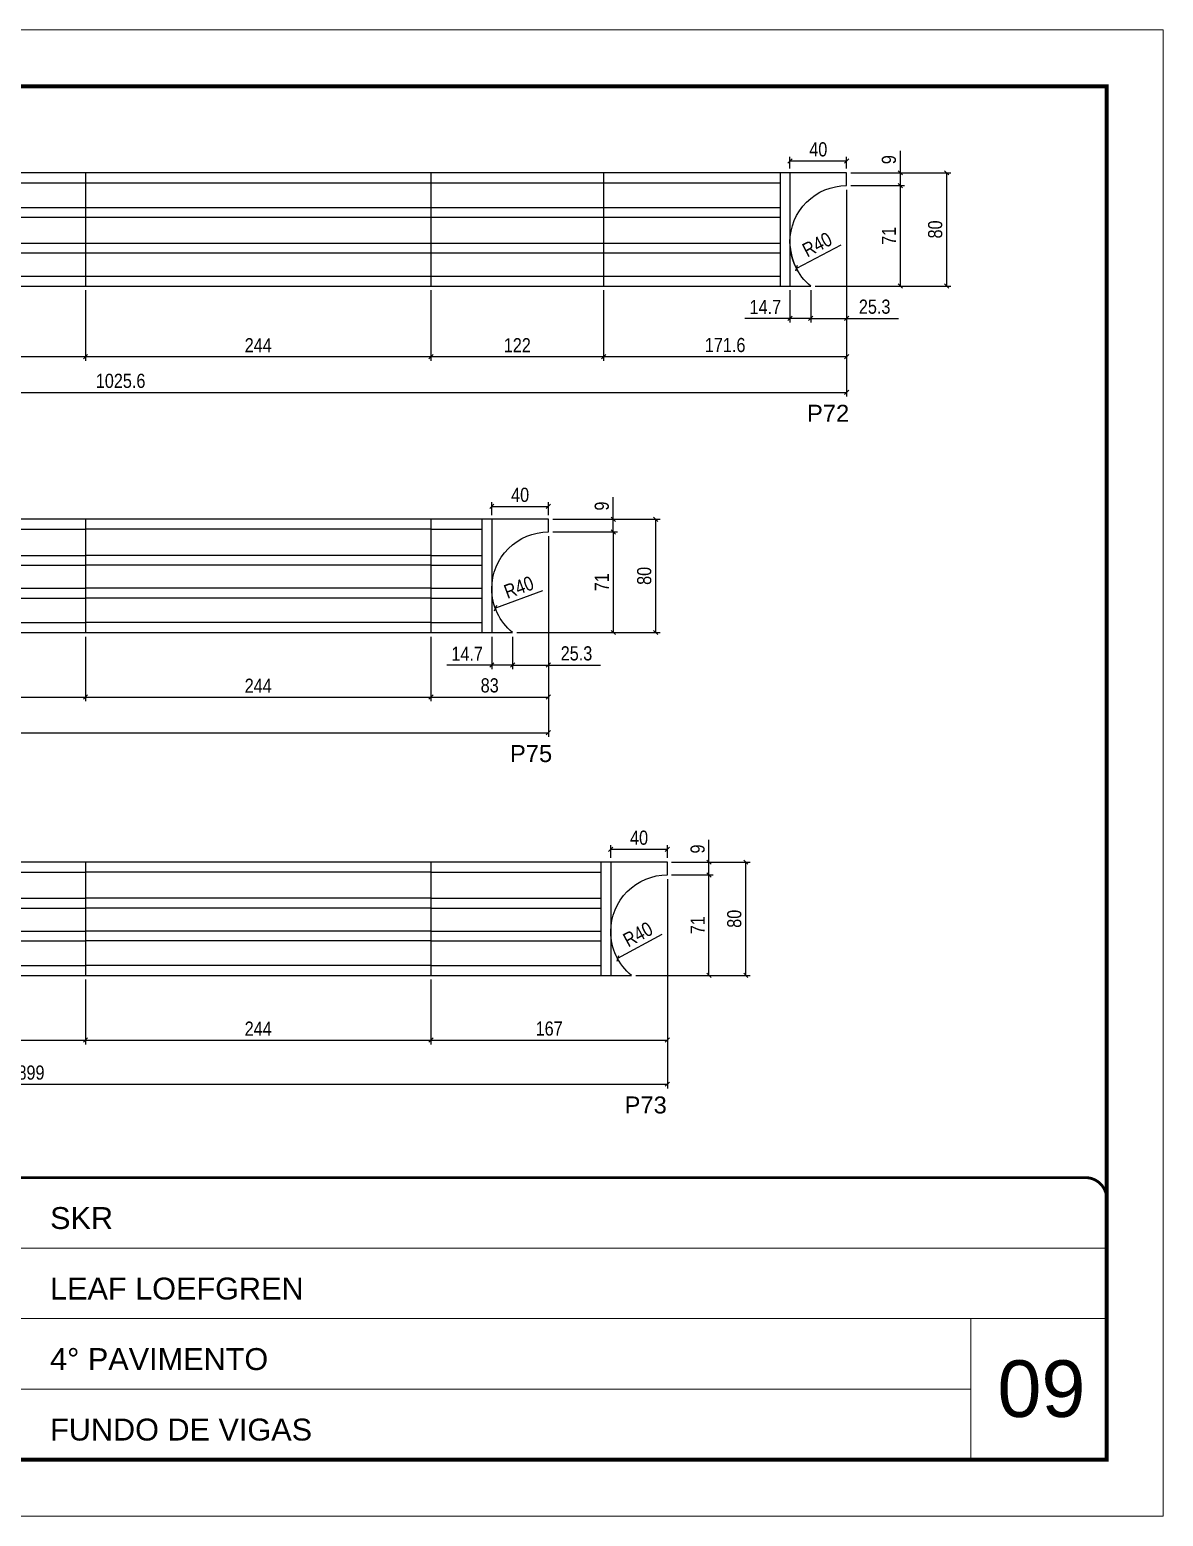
# Model space of a CAD drawing. Extents: x -4041 to 8212, y 239 to 4735.
# Drawn here: x 2643 to 3444, y 1388 to 2438 of the extents above; entities that cross this region are included whole.
import ezdxf

# ---------------------------------------------------------------- set-up
doc = ezdxf.new("R2010")
doc.units = 0
doc.linetypes.add('CONTINUO', pattern=[0])
doc.linetypes.add('DASHED', pattern=[0.75, 0.5, -0.25])
for name, color, linetype in [('5', 5, 'Continuous'), ('COTA', 241, 'Continuous'), ('Painéis', 200, 'Continuous'), ('SARR_2.2x7', 40, 'Continuous')]:
    doc.layers.add(name, color=color, linetype=linetype)
for name, color, linetype, lineweight in [('CARIMBO', 255, 'Continuous', 9), ('Folhas', 255, 'Continuous', 9), ('SARRAFO DE PRESSAO', 251, 'DASHED', 9)]:
    doc.layers.add(name, color=color, linetype=linetype, lineweight=lineweight)
doc.styles.add('ARIAL', font='arial.ttf')
doc.styles.add('COTA TECNICA', font='techl___.ttf', dxfattribs={"height": 10})
doc.styles.get("Standard").update_dxf_attribs({"font": 'arial.ttf'})
doc.dimstyles.new('PAINEL', dxfattribs={"dimtxt": 10, "dimasz": 3, "dimexe": 3, "dimexo": 3, "dimgap": 3, "dimtad": 1, "dimdec": 1, "dimzin": 12, "dimdsep": 46, "dimtxsty": 'COTA TECNICA', "dimblk1": 'OBLIQUE', "dimblk2": 'OBLIQUE', "dimsah": 1, "dimcen": 0.9, "dimclrd": 4, "dimclre": 4, "dimclrt": 240, "dimadec": 1, "dimazin": 3, "dimtfac": 1, "dimtdec": 1, "dimtmove": 0, "dimatfit": 3, "dimfxl": 1, "dimtolj": 1, "dimtzin": 12, "dimarcsym": 0})

# ---------------------------------------------------------------- blocks, each defined once
blk = doc.blocks.new('9999999999')
at = {"color": 30, "linetype": 'CONTINUO'}
for p, q in [((98564.6, 34379.6), (99584, 34379.6)), ((98564.6, 34329.8), (99488, 34329.8)), ((99584, 34329.8), (99488, 34329.8)), ((99488, 34329.8), (99488, 34230.2)), ((98564.6, 34280), (99488, 34280))]:
    blk.add_line(p, q, dxfattribs=at)
at = {"color": 30, "linetype": 'CONTINUO', "const_width": 2}
blk.add_lwpolyline([(99584, 34230.2), (99584, 34414.4, 0.414214), (99569, 34429.4), (98229, 34429.4, 0.414214), (98214, 34414.4), (98214, 34245.2, 0.414214), (98229, 34230.2), (99584, 34230.2)], format="xyb", dxfattribs=at)
at = {"layer": 'Folhas'}
blk.add_lwpolyline([(98139, 34190.2), (99624, 34190.2), (99624, 35240.2), (98139, 35240.2)], close=True, dxfattribs=at)
at = {"layer": 'Folhas', "color": 30, "const_width": 3}
blk.add_lwpolyline([(98214, 34230.2), (99584, 34230.2), (99584, 35200.2), (98214, 35200.2)], close=True, dxfattribs=at)
at = {"color": 7, "linetype": 'Continuous', "ltscale": 5, "style": 'ARIAL'}
for s, height, p in [('SKR', 15.48, (98837.7, 34393.1)), ('LEAF LOEFGREN', 15.483, (98837.7, 34343.3)), ('4° PAVIMENTO', 15.483, (98837.7, 34293.5)), ('FUNDO DE VIGAS', 15.483, (98837.7, 34243.7))]:
    blk.add_text(s, height=height, dxfattribs=at).set_placement(p)
blk = doc.blocks.new('_Oblique')
at = {"color": 0, "linetype": 'ByBlock', "lineweight": -2}
blk.add_line((-0.5, -0.5), (0.5, 0.5), dxfattribs=at)
blk = doc.blocks.new('*D246')
at = {"layer": 'COTA', "color": 4, "lineweight": -2, "transparency": 16777216}
for p, q in [((3220.1, 2325), (3220.1, 2178.9)), ((2194.5, 2316.7), (2194.5, 2178.9)), ((2194.5, 2181.9), (3220.1, 2181.9))]:
    blk.add_line(p, q, dxfattribs=at)
at = {"layer": 'Defpoints', "color": 0, "transparency": 16777216}
for p in [(3220.1, 2328), (2194.5, 2319.7), (3220.1, 2181.9)]:
    blk.add_point(p, dxfattribs=at)
at = {"layer": 'COTA', "color": 4, "lineweight": -2, "transparency": 16777216, "xscale": 3, "yscale": 3, "zscale": 3, "rotation": 180}
blk.add_blockref('_Oblique', (2194.5, 2181.9), dxfattribs=at)
at = {"layer": 'COTA', "color": 4, "lineweight": -2, "transparency": 16777216, "xscale": 3, "yscale": 3, "zscale": 3}
blk.add_blockref('_Oblique', (3220.1, 2181.9), dxfattribs=at)
at = {"layer": 'COTA', "color": 240, "transparency": 16777216, "insert": (2707.3, 2190), "char_height": 10, "attachment_point": 5, "style": 'COTA TECNICA'}
blk.add_mtext('\\A1;1025.6', dxfattribs=at)
blk = doc.blocks.new('*D248')
at = {"layer": 'COTA', "color": 4, "lineweight": -2, "transparency": 16777216}
for p, q in [((2438.5, 2254), (2438.5, 2204.2)), ((2682.5, 2254), (2682.5, 2204.2)), ((2438.5, 2207.2), (2682.5, 2207.2))]:
    blk.add_line(p, q, dxfattribs=at)
at = {"layer": 'Defpoints', "color": 0, "transparency": 16777216}
for p in [(2438.5, 2257), (2682.5, 2257), (2682.5, 2207.2)]:
    blk.add_point(p, dxfattribs=at)
at = {"layer": 'COTA', "color": 4, "lineweight": -2, "transparency": 16777216, "xscale": 3, "yscale": 3, "zscale": 3, "rotation": 180}
blk.add_blockref('_Oblique', (2438.5, 2207.2), dxfattribs=at)
at = {"layer": 'COTA', "color": 4, "lineweight": -2, "transparency": 16777216, "xscale": 3, "yscale": 3, "zscale": 3}
blk.add_blockref('_Oblique', (2682.5, 2207.2), dxfattribs=at)
at = {"layer": 'COTA', "color": 240, "transparency": 16777216, "insert": (2560.5, 2215.2), "char_height": 10, "attachment_point": 5, "style": 'COTA TECNICA'}
blk.add_mtext('\\A1;244', dxfattribs=at)
blk = doc.blocks.new('*D249')
at = {"layer": 'COTA', "color": 4, "lineweight": -2, "transparency": 16777216}
for p, q in [((2682.5, 2254), (2682.5, 2204.2)), ((2926.5, 2254), (2926.5, 2204.2)), ((2682.5, 2207.2), (2926.5, 2207.2))]:
    blk.add_line(p, q, dxfattribs=at)
at = {"layer": 'Defpoints', "color": 0, "transparency": 16777216}
for p in [(2682.5, 2257), (2926.5, 2257), (2926.5, 2207.2)]:
    blk.add_point(p, dxfattribs=at)
at = {"layer": 'COTA', "color": 4, "lineweight": -2, "transparency": 16777216, "xscale": 3, "yscale": 3, "zscale": 3, "rotation": 180}
blk.add_blockref('_Oblique', (2682.5, 2207.2), dxfattribs=at)
at = {"layer": 'COTA', "color": 4, "lineweight": -2, "transparency": 16777216, "xscale": 3, "yscale": 3, "zscale": 3}
blk.add_blockref('_Oblique', (2926.5, 2207.2), dxfattribs=at)
at = {"layer": 'COTA', "color": 240, "transparency": 16777216, "insert": (2804.5, 2215.2), "char_height": 10, "attachment_point": 5, "style": 'COTA TECNICA'}
blk.add_mtext('\\A1;244', dxfattribs=at)
blk = doc.blocks.new('*D250')
at = {"layer": 'COTA', "color": 4, "lineweight": -2, "transparency": 16777216}
for p, q in [((3220.1, 2325), (3220.1, 2204.2)), ((3048.5, 2254), (3048.5, 2204.2)), ((3048.5, 2207.2), (3220.1, 2207.2))]:
    blk.add_line(p, q, dxfattribs=at)
at = {"layer": 'Defpoints', "color": 0, "transparency": 16777216}
for p in [(3220.1, 2328), (3048.5, 2257), (3220.1, 2207.2)]:
    blk.add_point(p, dxfattribs=at)
at = {"layer": 'COTA', "color": 4, "lineweight": -2, "transparency": 16777216, "xscale": 3, "yscale": 3, "zscale": 3, "rotation": 180}
blk.add_blockref('_Oblique', (3048.5, 2207.2), dxfattribs=at)
at = {"layer": 'COTA', "color": 4, "lineweight": -2, "transparency": 16777216, "xscale": 3, "yscale": 3, "zscale": 3}
blk.add_blockref('_Oblique', (3220.1, 2207.2), dxfattribs=at)
at = {"layer": 'COTA', "color": 240, "transparency": 16777216, "insert": (3134.3, 2215.3), "char_height": 10, "attachment_point": 5, "style": 'COTA TECNICA'}
blk.add_mtext('\\A1;171.6', dxfattribs=at)
blk = doc.blocks.new('*D251')
at = {"layer": 'COTA', "color": 4, "lineweight": -2, "transparency": 16777216}
for p, q in [((2926.5, 2254), (2926.5, 2204.2)), ((3048.5, 2254), (3048.5, 2204.2)), ((2926.5, 2207.2), (3048.5, 2207.2))]:
    blk.add_line(p, q, dxfattribs=at)
at = {"layer": 'Defpoints', "color": 0, "transparency": 16777216}
for p in [(2926.5, 2257), (3048.5, 2257), (3048.5, 2207.2)]:
    blk.add_point(p, dxfattribs=at)
at = {"layer": 'COTA', "color": 4, "lineweight": -2, "transparency": 16777216, "xscale": 3, "yscale": 3, "zscale": 3, "rotation": 180}
blk.add_blockref('_Oblique', (2926.5, 2207.2), dxfattribs=at)
at = {"layer": 'COTA', "color": 4, "lineweight": -2, "transparency": 16777216, "xscale": 3, "yscale": 3, "zscale": 3}
blk.add_blockref('_Oblique', (3048.5, 2207.2), dxfattribs=at)
at = {"layer": 'COTA', "color": 240, "transparency": 16777216, "insert": (2987.5, 2215.2), "char_height": 10, "attachment_point": 5, "style": 'COTA TECNICA'}
blk.add_mtext('\\A1;122', dxfattribs=at)
blk = doc.blocks.new('*D260')
at = {"layer": 'COTA', "color": 4, "lineweight": -2, "transparency": 16777216}
for p, q in [((3180.1, 2340), (3180.1, 2348.4)), ((3180.1, 2345.4), (3220.1, 2345.4)), ((3220.1, 2340), (3220.1, 2348.4))]:
    blk.add_line(p, q, dxfattribs=at)
at = {"layer": 'Defpoints', "color": 0, "transparency": 16777216}
for p in [(3220.1, 2345.4), (3180.1, 2337), (3220.1, 2337)]:
    blk.add_point(p, dxfattribs=at)
at = {"layer": 'COTA', "color": 4, "lineweight": -2, "transparency": 16777216, "xscale": 3, "yscale": 3, "zscale": 3, "rotation": 180}
blk.add_blockref('_Oblique', (3180.1, 2345.4), dxfattribs=at)
at = {"layer": 'COTA', "color": 4, "lineweight": -2, "transparency": 16777216, "xscale": 3, "yscale": 3, "zscale": 3}
blk.add_blockref('_Oblique', (3220.1, 2345.4), dxfattribs=at)
at = {"layer": 'COTA', "color": 240, "transparency": 16777216, "insert": (3200.1, 2353.5), "char_height": 10, "attachment_point": 5, "style": 'COTA TECNICA'}
blk.add_mtext('\\A1;40', dxfattribs=at)
blk = doc.blocks.new('*D261')
at = {"layer": 'COTA', "color": 4, "lineweight": -2, "transparency": 16777216}
for p, q in [((3258.1, 2337), (3258.1, 2352.6)), ((3223.1, 2337), (3261.1, 2337)), ((3258.1, 2328), (3258.1, 2337)), ((3223.1, 2328), (3261.1, 2328))]:
    blk.add_line(p, q, dxfattribs=at)
at = {"layer": 'Defpoints', "color": 0, "transparency": 16777216}
for p in [(3220.1, 2337), (3258.1, 2337), (3220.1, 2328)]:
    blk.add_point(p, dxfattribs=at)
at = {"layer": 'COTA', "color": 4, "lineweight": -2, "transparency": 16777216, "xscale": 3, "yscale": 3, "zscale": 3}
for p, rotation in [((3258.1, 2337), 90), ((3258.1, 2328), 270)]:
    blk.add_blockref('_Oblique', p, dxfattribs=dict(at, rotation=rotation))
at = {"layer": 'COTA', "color": 240, "transparency": 16777216, "insert": (3250, 2346.3), "char_height": 10, "attachment_point": 5, "rotation": 90, "style": 'COTA TECNICA'}
blk.add_mtext('\\A1;9', dxfattribs=at)
blk = doc.blocks.new('*D262')
at = {"layer": 'COTA', "color": 4, "lineweight": -2, "transparency": 16777216}
for p, q in [((3223.1, 2328), (3261.1, 2328)), ((3258.1, 2257), (3258.1, 2328)), ((3197.8, 2257), (3261.1, 2257))]:
    blk.add_line(p, q, dxfattribs=at)
at = {"layer": 'Defpoints', "color": 0, "transparency": 16777216}
for p in [(3220.1, 2328), (3258.1, 2328), (3194.8, 2257)]:
    blk.add_point(p, dxfattribs=at)
at = {"layer": 'COTA', "color": 4, "lineweight": -2, "transparency": 16777216, "xscale": 3, "yscale": 3, "zscale": 3}
for p, rotation in [((3258.1, 2328), 90), ((3258.1, 2257), 270)]:
    blk.add_blockref('_Oblique', p, dxfattribs=dict(at, rotation=rotation))
at = {"layer": 'COTA', "color": 240, "transparency": 16777216, "insert": (3250, 2292.5), "char_height": 10, "attachment_point": 5, "rotation": 90, "style": 'COTA TECNICA'}
blk.add_mtext('\\A1;71', dxfattribs=at)
blk = doc.blocks.new('*D264')
at = {"layer": 'COTA', "color": 4, "lineweight": -2, "transparency": 16777216}
for p, q in [((3220.1, 2325), (3220.1, 2231.2)), ((3194.8, 2254), (3194.8, 2231.2)), ((3194.8, 2234.2), (3220.1, 2234.2)), ((3220.1, 2234.2), (3256.8, 2234.2))]:
    blk.add_line(p, q, dxfattribs=at)
at = {"layer": 'Defpoints', "color": 0, "transparency": 16777216}
for p in [(3220.1, 2328), (3194.8, 2257), (3220.1, 2234.2)]:
    blk.add_point(p, dxfattribs=at)
at = {"layer": 'COTA', "color": 4, "lineweight": -2, "transparency": 16777216, "xscale": 3, "yscale": 3, "zscale": 3, "rotation": 180}
blk.add_blockref('_Oblique', (3194.8, 2234.2), dxfattribs=at)
at = {"layer": 'COTA', "color": 4, "lineweight": -2, "transparency": 16777216, "xscale": 3, "yscale": 3, "zscale": 3}
blk.add_blockref('_Oblique', (3220.1, 2234.2), dxfattribs=at)
at = {"layer": 'COTA', "color": 240, "transparency": 16777216, "insert": (3239.9, 2242.4), "char_height": 10, "attachment_point": 5, "style": 'COTA TECNICA'}
blk.add_mtext('\\A1;25.3', dxfattribs=at)
blk = doc.blocks.new('*D265')
at = {"layer": 'COTA', "color": 4, "lineweight": -2, "transparency": 16777216}
for p, q in [((3180.1, 2254), (3180.1, 2231.2)), ((3194.8, 2254), (3194.8, 2231.2)), ((3180.1, 2234.2), (3148.3, 2234.2)), ((3194.8, 2234.2), (3180.1, 2234.2))]:
    blk.add_line(p, q, dxfattribs=at)
at = {"layer": 'Defpoints', "color": 0, "transparency": 16777216}
for p in [(3180.1, 2257), (3194.8, 2257), (3180.1, 2234.2)]:
    blk.add_point(p, dxfattribs=at)
at = {"layer": 'COTA', "color": 4, "lineweight": -2, "transparency": 16777216, "xscale": 3, "yscale": 3, "zscale": 3, "rotation": 180}
blk.add_blockref('_Oblique', (3180.1, 2234.2), dxfattribs=at)
at = {"layer": 'COTA', "color": 4, "lineweight": -2, "transparency": 16777216, "xscale": 3, "yscale": 3, "zscale": 3}
blk.add_blockref('_Oblique', (3194.8, 2234.2), dxfattribs=at)
at = {"layer": 'COTA', "color": 240, "transparency": 16777216, "insert": (3162.7, 2242.2), "char_height": 10, "attachment_point": 5, "style": 'COTA TECNICA'}
blk.add_mtext('\\A1;14.7', dxfattribs=at)
blk = doc.blocks.new('*D266')
at = {"layer": 'COTA', "color": 4, "lineweight": -2, "transparency": 16777216}
blk.add_line((3216.1, 2285.9), (3184.6, 2269.5), dxfattribs=at)
blk.add_arc((3220.1, 2288), 40, 184.2972, 211.857, dxfattribs=at)
at = {"layer": 'Defpoints', "color": 0, "transparency": 16777216}
for p in [(3220.1, 2288), (3184.6, 2269.5)]:
    blk.add_point(p, dxfattribs=at)
at = {"layer": 'COTA', "color": 4, "lineweight": -2, "transparency": 16777216, "xscale": 3, "yscale": 3, "zscale": 3, "rotation": 207.559863717208}
blk.add_blockref('_Oblique', (3184.6, 2269.5), dxfattribs=at)
at = {"layer": 'COTA', "color": 240, "transparency": 16777216, "insert": (3199.3, 2286.3), "char_height": 10, "attachment_point": 5, "rotation": 27.5599, "style": 'COTA TECNICA'}
blk.add_mtext('\\A1;R40', dxfattribs=at)
blk = doc.blocks.new('*D267')
at = {"layer": 'COTA', "color": 4, "lineweight": -2, "transparency": 16777216}
for p, q in [((2194.5, 2080.3), (2194.5, 1938.5)), ((3009.5, 2080.3), (3009.5, 1938.5)), ((2194.5, 1941.5), (3009.5, 1941.5))]:
    blk.add_line(p, q, dxfattribs=at)
at = {"layer": 'Defpoints', "color": 0, "transparency": 16777216}
for p in [(2194.5, 2083.3), (3009.5, 2083.3), (3009.5, 1941.5)]:
    blk.add_point(p, dxfattribs=at)
at = {"layer": 'COTA', "color": 4, "lineweight": -2, "transparency": 16777216, "xscale": 3, "yscale": 3, "zscale": 3, "rotation": 180}
blk.add_blockref('_Oblique', (2194.5, 1941.5), dxfattribs=at)
at = {"layer": 'COTA', "color": 4, "lineweight": -2, "transparency": 16777216, "xscale": 3, "yscale": 3, "zscale": 3}
blk.add_blockref('_Oblique', (3009.5, 1941.5), dxfattribs=at)
at = {"layer": 'COTA', "color": 240, "transparency": 16777216, "insert": (2602, 1949.7), "char_height": 10, "attachment_point": 5, "style": 'COTA TECNICA'}
blk.add_mtext('\\A1;815', dxfattribs=at)
blk = doc.blocks.new('*D275')
at = {"layer": 'COTA', "color": 4, "lineweight": -2, "transparency": 16777216}
for p, q in [((2438.5, 2009.3), (2438.5, 1963.7)), ((2682.5, 2009.3), (2682.5, 1963.7)), ((2438.5, 1966.7), (2682.5, 1966.7))]:
    blk.add_line(p, q, dxfattribs=at)
at = {"layer": 'Defpoints', "color": 0, "transparency": 16777216}
for p in [(2438.5, 2012.3), (2682.5, 2012.3), (2682.5, 1966.7)]:
    blk.add_point(p, dxfattribs=at)
at = {"layer": 'COTA', "color": 4, "lineweight": -2, "transparency": 16777216, "xscale": 3, "yscale": 3, "zscale": 3, "rotation": 180}
blk.add_blockref('_Oblique', (2438.5, 1966.7), dxfattribs=at)
at = {"layer": 'COTA', "color": 4, "lineweight": -2, "transparency": 16777216, "xscale": 3, "yscale": 3, "zscale": 3}
blk.add_blockref('_Oblique', (2682.5, 1966.7), dxfattribs=at)
at = {"layer": 'COTA', "color": 240, "transparency": 16777216, "insert": (2560.5, 1974.7), "char_height": 10, "attachment_point": 5, "style": 'COTA TECNICA'}
blk.add_mtext('\\A1;244', dxfattribs=at)
blk = doc.blocks.new('*D276')
at = {"layer": 'COTA', "color": 4, "lineweight": -2, "transparency": 16777216}
for p, q in [((2682.5, 2009.3), (2682.5, 1963.7)), ((2926.5, 2009.3), (2926.5, 1963.7)), ((2682.5, 1966.7), (2926.5, 1966.7))]:
    blk.add_line(p, q, dxfattribs=at)
at = {"layer": 'Defpoints', "color": 0, "transparency": 16777216}
for p in [(2682.5, 2012.3), (2926.5, 2012.3), (2926.5, 1966.7)]:
    blk.add_point(p, dxfattribs=at)
at = {"layer": 'COTA', "color": 4, "lineweight": -2, "transparency": 16777216, "xscale": 3, "yscale": 3, "zscale": 3, "rotation": 180}
blk.add_blockref('_Oblique', (2682.5, 1966.7), dxfattribs=at)
at = {"layer": 'COTA', "color": 4, "lineweight": -2, "transparency": 16777216, "xscale": 3, "yscale": 3, "zscale": 3}
blk.add_blockref('_Oblique', (2926.5, 1966.7), dxfattribs=at)
at = {"layer": 'COTA', "color": 240, "transparency": 16777216, "insert": (2804.5, 1974.7), "char_height": 10, "attachment_point": 5, "style": 'COTA TECNICA'}
blk.add_mtext('\\A1;244', dxfattribs=at)
blk = doc.blocks.new('*D277')
at = {"layer": 'COTA', "color": 4, "lineweight": -2, "transparency": 16777216}
for p, q in [((3009.5, 2080.3), (3009.5, 1963.7)), ((2926.5, 2009.3), (2926.5, 1963.7)), ((2926.5, 1966.7), (3009.5, 1966.7))]:
    blk.add_line(p, q, dxfattribs=at)
at = {"layer": 'Defpoints', "color": 0, "transparency": 16777216}
for p in [(3009.5, 2083.3), (2926.5, 2012.3), (3009.5, 1966.7)]:
    blk.add_point(p, dxfattribs=at)
at = {"layer": 'COTA', "color": 4, "lineweight": -2, "transparency": 16777216, "xscale": 3, "yscale": 3, "zscale": 3, "rotation": 180}
blk.add_blockref('_Oblique', (2926.5, 1966.7), dxfattribs=at)
at = {"layer": 'COTA', "color": 4, "lineweight": -2, "transparency": 16777216, "xscale": 3, "yscale": 3, "zscale": 3}
blk.add_blockref('_Oblique', (3009.5, 1966.7), dxfattribs=at)
at = {"layer": 'COTA', "color": 240, "transparency": 16777216, "insert": (2968, 1974.9), "char_height": 10, "attachment_point": 5, "style": 'COTA TECNICA'}
blk.add_mtext('\\A1;83', dxfattribs=at)
blk = doc.blocks.new('*D278')
at = {"layer": 'COTA', "color": 4, "lineweight": -2, "transparency": 16777216}
for p, q in [((3055.3, 2092.3), (3055.3, 2108)), ((3012.5, 2092.3), (3058.3, 2092.3)), ((3055.3, 2083.3), (3055.3, 2092.3)), ((3012.5, 2083.3), (3058.3, 2083.3))]:
    blk.add_line(p, q, dxfattribs=at)
at = {"layer": 'Defpoints', "color": 0, "transparency": 16777216}
for p in [(3009.5, 2092.3), (3055.3, 2092.3), (3009.5, 2083.3)]:
    blk.add_point(p, dxfattribs=at)
at = {"layer": 'COTA', "color": 4, "lineweight": -2, "transparency": 16777216, "xscale": 3, "yscale": 3, "zscale": 3}
for p, rotation in [((3055.3, 2092.3), 90), ((3055.3, 2083.3), 270)]:
    blk.add_blockref('_Oblique', p, dxfattribs=dict(at, rotation=rotation))
at = {"layer": 'COTA', "color": 240, "transparency": 16777216, "insert": (3047.2, 2101.6), "char_height": 10, "attachment_point": 5, "rotation": 90, "style": 'COTA TECNICA'}
blk.add_mtext('\\A1;9', dxfattribs=at)
blk = doc.blocks.new('*D279')
at = {"layer": 'COTA', "color": 4, "lineweight": -2, "transparency": 16777216}
for p, q in [((3012.5, 2083.3), (3058.3, 2083.3)), ((3055.3, 2083.3), (3055.3, 2012.3)), ((2987.2, 2012.3), (3058.3, 2012.3))]:
    blk.add_line(p, q, dxfattribs=at)
at = {"layer": 'Defpoints', "color": 0, "transparency": 16777216}
for p in [(3009.5, 2083.3), (2984.2, 2012.3), (3055.3, 2012.3)]:
    blk.add_point(p, dxfattribs=at)
at = {"layer": 'COTA', "color": 4, "lineweight": -2, "transparency": 16777216, "xscale": 3, "yscale": 3, "zscale": 3}
for p, rotation in [((3055.3, 2083.3), 90), ((3055.3, 2012.3), 270)]:
    blk.add_blockref('_Oblique', p, dxfattribs=dict(at, rotation=rotation))
at = {"layer": 'COTA', "color": 240, "transparency": 16777216, "insert": (3047.2, 2047.8), "char_height": 10, "attachment_point": 5, "rotation": 90, "style": 'COTA TECNICA'}
blk.add_mtext('\\A1;71', dxfattribs=at)
blk = doc.blocks.new('*D280')
at = {"layer": 'COTA', "color": 4, "lineweight": -2, "transparency": 16777216}
for p, q in [((2969.5, 2095.3), (2969.5, 2104.4)), ((2969.5, 2101.4), (3009.5, 2101.4)), ((3009.5, 2095.3), (3009.5, 2104.4))]:
    blk.add_line(p, q, dxfattribs=at)
at = {"layer": 'Defpoints', "color": 0, "transparency": 16777216}
for p in [(3009.5, 2101.4), (2969.5, 2092.3), (3009.5, 2092.3)]:
    blk.add_point(p, dxfattribs=at)
at = {"layer": 'COTA', "color": 4, "lineweight": -2, "transparency": 16777216, "xscale": 3, "yscale": 3, "zscale": 3, "rotation": 180}
blk.add_blockref('_Oblique', (2969.5, 2101.4), dxfattribs=at)
at = {"layer": 'COTA', "color": 4, "lineweight": -2, "transparency": 16777216, "xscale": 3, "yscale": 3, "zscale": 3}
blk.add_blockref('_Oblique', (3009.5, 2101.4), dxfattribs=at)
at = {"layer": 'COTA', "color": 240, "transparency": 16777216, "insert": (2989.5, 2109.5), "char_height": 10, "attachment_point": 5, "style": 'COTA TECNICA'}
blk.add_mtext('\\A1;40', dxfattribs=at)
blk = doc.blocks.new('*D281')
at = {"layer": 'COTA', "color": 4, "lineweight": -2, "transparency": 16777216}
for p, q in [((2969.5, 2009.3), (2969.5, 1986.3)), ((2984.2, 2009.3), (2984.2, 1986.3)), ((2969.5, 1989.3), (2937.7, 1989.3)), ((2984.2, 1989.3), (2969.5, 1989.3))]:
    blk.add_line(p, q, dxfattribs=at)
at = {"layer": 'Defpoints', "color": 0, "transparency": 16777216}
for p in [(2969.5, 2012.3), (2984.2, 2012.3), (2969.5, 1989.3)]:
    blk.add_point(p, dxfattribs=at)
at = {"layer": 'COTA', "color": 4, "lineweight": -2, "transparency": 16777216, "xscale": 3, "yscale": 3, "zscale": 3, "rotation": 180}
blk.add_blockref('_Oblique', (2969.5, 1989.3), dxfattribs=at)
at = {"layer": 'COTA', "color": 4, "lineweight": -2, "transparency": 16777216, "xscale": 3, "yscale": 3, "zscale": 3}
blk.add_blockref('_Oblique', (2984.2, 1989.3), dxfattribs=at)
at = {"layer": 'COTA', "color": 240, "transparency": 16777216, "insert": (2952.1, 1997.3), "char_height": 10, "attachment_point": 5, "style": 'COTA TECNICA'}
blk.add_mtext('\\A1;14.7', dxfattribs=at)
blk = doc.blocks.new('*D282')
at = {"layer": 'COTA', "color": 4, "lineweight": -2, "transparency": 16777216}
for p, q in [((3009.5, 2080.3), (3009.5, 1986.3)), ((2984.2, 2009.3), (2984.2, 1986.3)), ((2984.2, 1989.3), (3009.5, 1989.3)), ((3009.5, 1989.3), (3046.2, 1989.3))]:
    blk.add_line(p, q, dxfattribs=at)
at = {"layer": 'Defpoints', "color": 0, "transparency": 16777216}
for p in [(3009.5, 2083.3), (2984.2, 2012.3), (3009.5, 1989.3)]:
    blk.add_point(p, dxfattribs=at)
at = {"layer": 'COTA', "color": 4, "lineweight": -2, "transparency": 16777216, "xscale": 3, "yscale": 3, "zscale": 3, "rotation": 180}
blk.add_blockref('_Oblique', (2984.2, 1989.3), dxfattribs=at)
at = {"layer": 'COTA', "color": 4, "lineweight": -2, "transparency": 16777216, "xscale": 3, "yscale": 3, "zscale": 3}
blk.add_blockref('_Oblique', (3009.5, 1989.3), dxfattribs=at)
at = {"layer": 'COTA', "color": 240, "transparency": 16777216, "insert": (3029.3, 1997.5), "char_height": 10, "attachment_point": 5, "style": 'COTA TECNICA'}
blk.add_mtext('\\A1;25.3', dxfattribs=at)
blk = doc.blocks.new('*D285')
at = {"layer": 'COTA', "color": 4, "lineweight": -2, "transparency": 16777216}
for p, q in [((2438.5, 1767.1), (2438.5, 1721.4)), ((2682.5, 1767.1), (2682.5, 1721.4)), ((2438.5, 1724.4), (2682.5, 1724.4))]:
    blk.add_line(p, q, dxfattribs=at)
at = {"layer": 'Defpoints', "color": 0, "transparency": 16777216}
for p in [(2438.5, 1770.1), (2682.5, 1770.1), (2682.5, 1724.4)]:
    blk.add_point(p, dxfattribs=at)
at = {"layer": 'COTA', "color": 4, "lineweight": -2, "transparency": 16777216, "xscale": 3, "yscale": 3, "zscale": 3, "rotation": 180}
blk.add_blockref('_Oblique', (2438.5, 1724.4), dxfattribs=at)
at = {"layer": 'COTA', "color": 4, "lineweight": -2, "transparency": 16777216, "xscale": 3, "yscale": 3, "zscale": 3}
blk.add_blockref('_Oblique', (2682.5, 1724.4), dxfattribs=at)
at = {"layer": 'COTA', "color": 240, "transparency": 16777216, "insert": (2560.5, 1732.5), "char_height": 10, "attachment_point": 5, "style": 'COTA TECNICA'}
blk.add_mtext('\\A1;244', dxfattribs=at)
blk = doc.blocks.new('*D287')
at = {"layer": 'COTA', "color": 4, "lineweight": -2, "transparency": 16777216}
for p, q in [((2682.5, 1767.1), (2682.5, 1721.4)), ((2926.5, 1767.1), (2926.5, 1721.4)), ((2682.5, 1724.4), (2926.5, 1724.4))]:
    blk.add_line(p, q, dxfattribs=at)
at = {"layer": 'Defpoints', "color": 0, "transparency": 16777216}
for p in [(2682.5, 1770.1), (2926.5, 1770.1), (2926.5, 1724.4)]:
    blk.add_point(p, dxfattribs=at)
at = {"layer": 'COTA', "color": 4, "lineweight": -2, "transparency": 16777216, "xscale": 3, "yscale": 3, "zscale": 3, "rotation": 180}
blk.add_blockref('_Oblique', (2682.5, 1724.4), dxfattribs=at)
at = {"layer": 'COTA', "color": 4, "lineweight": -2, "transparency": 16777216, "xscale": 3, "yscale": 3, "zscale": 3}
blk.add_blockref('_Oblique', (2926.5, 1724.4), dxfattribs=at)
at = {"layer": 'COTA', "color": 240, "transparency": 16777216, "insert": (2804.5, 1732.5), "char_height": 10, "attachment_point": 5, "style": 'COTA TECNICA'}
blk.add_mtext('\\A1;244', dxfattribs=at)
blk = doc.blocks.new('*D288')
at = {"layer": 'COTA', "color": 4, "lineweight": -2, "transparency": 16777216}
for p, q in [((2194.5, 1838.1), (2194.5, 1690.3)), ((3093.5, 1838.1), (3093.5, 1690.3)), ((2194.5, 1693.3), (3093.5, 1693.3))]:
    blk.add_line(p, q, dxfattribs=at)
at = {"layer": 'Defpoints', "color": 0, "transparency": 16777216}
for p in [(2194.5, 1841.1), (3093.5, 1841.1), (3093.5, 1693.3)]:
    blk.add_point(p, dxfattribs=at)
at = {"layer": 'COTA', "color": 4, "lineweight": -2, "transparency": 16777216, "xscale": 3, "yscale": 3, "zscale": 3, "rotation": 180}
blk.add_blockref('_Oblique', (2194.5, 1693.3), dxfattribs=at)
at = {"layer": 'COTA', "color": 4, "lineweight": -2, "transparency": 16777216, "xscale": 3, "yscale": 3, "zscale": 3}
blk.add_blockref('_Oblique', (3093.5, 1693.3), dxfattribs=at)
at = {"layer": 'COTA', "color": 240, "transparency": 16777216, "insert": (2644, 1701.4), "char_height": 10, "attachment_point": 5, "style": 'COTA TECNICA'}
blk.add_mtext('\\A1;899', dxfattribs=at)
blk = doc.blocks.new('*D289')
at = {"layer": 'COTA', "color": 4, "lineweight": -2, "transparency": 16777216}
for p, q in [((3053.5, 1853.1), (3053.5, 1862.2)), ((3053.5, 1859.2), (3093.5, 1859.2)), ((3093.5, 1853.1), (3093.5, 1862.2))]:
    blk.add_line(p, q, dxfattribs=at)
at = {"layer": 'Defpoints', "color": 0, "transparency": 16777216}
for p in [(3093.5, 1859.2), (3053.5, 1850.1), (3093.5, 1850.1)]:
    blk.add_point(p, dxfattribs=at)
at = {"layer": 'COTA', "color": 4, "lineweight": -2, "transparency": 16777216, "xscale": 3, "yscale": 3, "zscale": 3, "rotation": 180}
blk.add_blockref('_Oblique', (3053.5, 1859.2), dxfattribs=at)
at = {"layer": 'COTA', "color": 4, "lineweight": -2, "transparency": 16777216, "xscale": 3, "yscale": 3, "zscale": 3}
blk.add_blockref('_Oblique', (3093.5, 1859.2), dxfattribs=at)
at = {"layer": 'COTA', "color": 240, "transparency": 16777216, "insert": (3073.5, 1867.3), "char_height": 10, "attachment_point": 5, "style": 'COTA TECNICA'}
blk.add_mtext('\\A1;40', dxfattribs=at)
blk = doc.blocks.new('*D290')
at = {"layer": 'COTA', "color": 4, "lineweight": -2, "transparency": 16777216}
for p, q in [((3093.5, 1838.1), (3093.5, 1721.4)), ((2926.5, 1767.1), (2926.5, 1721.4)), ((2926.5, 1724.4), (3093.5, 1724.4))]:
    blk.add_line(p, q, dxfattribs=at)
at = {"layer": 'Defpoints', "color": 0, "transparency": 16777216}
for p in [(3093.5, 1841.1), (2926.5, 1770.1), (3093.5, 1724.4)]:
    blk.add_point(p, dxfattribs=at)
at = {"layer": 'COTA', "color": 4, "lineweight": -2, "transparency": 16777216, "xscale": 3, "yscale": 3, "zscale": 3, "rotation": 180}
blk.add_blockref('_Oblique', (2926.5, 1724.4), dxfattribs=at)
at = {"layer": 'COTA', "color": 4, "lineweight": -2, "transparency": 16777216, "xscale": 3, "yscale": 3, "zscale": 3}
blk.add_blockref('_Oblique', (3093.5, 1724.4), dxfattribs=at)
at = {"layer": 'COTA', "color": 240, "transparency": 16777216, "insert": (3010, 1732.5), "char_height": 10, "attachment_point": 5, "style": 'COTA TECNICA'}
blk.add_mtext('\\A1;167', dxfattribs=at)
blk = doc.blocks.new('*D297')
at = {"layer": 'COTA', "color": 4, "lineweight": -2, "transparency": 16777216}
for p, q in [((3096.5, 1841.1), (3125.9, 1841.1)), ((3122.9, 1770.1), (3122.9, 1841.1)), ((3071.2, 1770.1), (3125.9, 1770.1))]:
    blk.add_line(p, q, dxfattribs=at)
at = {"layer": 'Defpoints', "color": 0, "transparency": 16777216}
for p in [(3093.5, 1841.1), (3122.9, 1841.1), (3068.2, 1770.1)]:
    blk.add_point(p, dxfattribs=at)
at = {"layer": 'COTA', "color": 4, "lineweight": -2, "transparency": 16777216, "xscale": 3, "yscale": 3, "zscale": 3}
for p, rotation in [((3122.9, 1841.1), 90), ((3122.9, 1770.1), 270)]:
    blk.add_blockref('_Oblique', p, dxfattribs=dict(at, rotation=rotation))
at = {"layer": 'COTA', "color": 240, "transparency": 16777216, "insert": (3114.9, 1805.6), "char_height": 10, "attachment_point": 5, "rotation": 90, "style": 'COTA TECNICA'}
blk.add_mtext('\\A1;71', dxfattribs=at)
blk = doc.blocks.new('*D298')
at = {"layer": 'COTA', "color": 4, "lineweight": -2, "transparency": 16777216}
for p, q in [((3122.9, 1850.1), (3122.9, 1865.8)), ((3096.5, 1850.1), (3125.9, 1850.1)), ((3122.9, 1841.1), (3122.9, 1850.1)), ((3096.5, 1841.1), (3125.9, 1841.1))]:
    blk.add_line(p, q, dxfattribs=at)
at = {"layer": 'Defpoints', "color": 0, "transparency": 16777216}
for p in [(3093.5, 1850.1), (3122.9, 1850.1), (3093.5, 1841.1)]:
    blk.add_point(p, dxfattribs=at)
at = {"layer": 'COTA', "color": 4, "lineweight": -2, "transparency": 16777216, "xscale": 3, "yscale": 3, "zscale": 3}
for p, rotation in [((3122.9, 1850.1), 90), ((3122.9, 1841.1), 270)]:
    blk.add_blockref('_Oblique', p, dxfattribs=dict(at, rotation=rotation))
at = {"layer": 'COTA', "color": 240, "transparency": 16777216, "insert": (3114.9, 1859.4), "char_height": 10, "attachment_point": 5, "rotation": 90, "style": 'COTA TECNICA'}
blk.add_mtext('\\A1;9', dxfattribs=at)
blk = doc.blocks.new('*D299')
at = {"layer": 'COTA', "color": 4, "lineweight": -2, "transparency": 16777216}
for p, q in [((3096.5, 1850.1), (3151.9, 1850.1)), ((3148.9, 1770.1), (3148.9, 1850.1)), ((3071.2, 1770.1), (3151.9, 1770.1))]:
    blk.add_line(p, q, dxfattribs=at)
at = {"layer": 'Defpoints', "color": 0, "transparency": 16777216}
for p in [(3093.5, 1850.1), (3148.9, 1850.1), (3068.2, 1770.1)]:
    blk.add_point(p, dxfattribs=at)
at = {"layer": 'COTA', "color": 4, "lineweight": -2, "transparency": 16777216, "xscale": 3, "yscale": 3, "zscale": 3}
for p, rotation in [((3148.9, 1850.1), 90), ((3148.9, 1770.1), 270)]:
    blk.add_blockref('_Oblique', p, dxfattribs=dict(at, rotation=rotation))
at = {"layer": 'COTA', "color": 240, "transparency": 16777216, "insert": (3140.8, 1810.1), "char_height": 10, "attachment_point": 5, "rotation": 90, "style": 'COTA TECNICA'}
blk.add_mtext('\\A1;80', dxfattribs=at)
blk = doc.blocks.new('*D300')
at = {"layer": 'COTA', "color": 4, "lineweight": -2, "transparency": 16777216}
for p, q in [((3096.5, 1850.1), (3151.9, 1850.1)), ((3148.9, 1770.1), (3148.9, 1850.1)), ((3071.2, 1770.1), (3151.9, 1770.1))]:
    blk.add_line(p, q, dxfattribs=at)
at = {"layer": 'Defpoints', "color": 0, "transparency": 16777216}
for p in [(3093.5, 1850.1), (3148.9, 1850.1), (3068.2, 1770.1)]:
    blk.add_point(p, dxfattribs=at)
at = {"layer": 'COTA', "color": 4, "lineweight": -2, "transparency": 16777216, "xscale": 3, "yscale": 3, "zscale": 3}
for p, rotation in [((3148.9, 1850.1), 90), ((3148.9, 1770.1), 270)]:
    blk.add_blockref('_Oblique', p, dxfattribs=dict(at, rotation=rotation))
at = {"layer": 'COTA', "color": 240, "transparency": 16777216, "insert": (3140.8, 1810.1), "char_height": 10, "attachment_point": 5, "rotation": 90, "style": 'COTA TECNICA'}
blk.add_mtext('\\A1;80', dxfattribs=at)
blk = doc.blocks.new('*D301')
at = {"layer": 'COTA', "color": 4, "lineweight": -2, "transparency": 16777216}
for p, q in [((3223.1, 2337), (3293.8, 2337)), ((3290.8, 2257), (3290.8, 2337)), ((3197.8, 2257), (3293.8, 2257))]:
    blk.add_line(p, q, dxfattribs=at)
at = {"layer": 'Defpoints', "color": 0, "transparency": 16777216}
for p in [(3220.1, 2337), (3290.8, 2337), (3194.8, 2257)]:
    blk.add_point(p, dxfattribs=at)
at = {"layer": 'COTA', "color": 4, "lineweight": -2, "transparency": 16777216, "xscale": 3, "yscale": 3, "zscale": 3}
for p, rotation in [((3290.8, 2337), 90), ((3290.8, 2257), 270)]:
    blk.add_blockref('_Oblique', p, dxfattribs=dict(at, rotation=rotation))
at = {"layer": 'COTA', "color": 240, "transparency": 16777216, "insert": (3282.7, 2297), "char_height": 10, "attachment_point": 5, "rotation": 90, "style": 'COTA TECNICA'}
blk.add_mtext('\\A1;80', dxfattribs=at)
blk = doc.blocks.new('*D302')
at = {"layer": 'COTA', "color": 4, "lineweight": -2, "transparency": 16777216}
for p, q in [((3012.5, 2092.3), (3088.3, 2092.3)), ((3085.3, 2012.3), (3085.3, 2092.3)), ((2987.2, 2012.3), (3088.3, 2012.3))]:
    blk.add_line(p, q, dxfattribs=at)
at = {"layer": 'Defpoints', "color": 0, "transparency": 16777216}
for p in [(3009.5, 2092.3), (3085.3, 2092.3), (2984.2, 2012.3)]:
    blk.add_point(p, dxfattribs=at)
at = {"layer": 'COTA', "color": 4, "lineweight": -2, "transparency": 16777216, "xscale": 3, "yscale": 3, "zscale": 3}
for p, rotation in [((3085.3, 2092.3), 90), ((3085.3, 2012.3), 270)]:
    blk.add_blockref('_Oblique', p, dxfattribs=dict(at, rotation=rotation))
at = {"layer": 'COTA', "color": 240, "transparency": 16777216, "insert": (3077.2, 2052.3), "char_height": 10, "attachment_point": 5, "rotation": 90, "style": 'COTA TECNICA'}
blk.add_mtext('\\A1;80', dxfattribs=at)
blk = doc.blocks.new('*D303')
at = {"layer": 'COTA', "color": 4, "lineweight": -2, "transparency": 16777216}
blk.add_line((3089.6, 1799), (3058.3, 1782), dxfattribs=at)
at = {"layer": 'Defpoints', "color": 0, "transparency": 16777216}
for p in [(3093.5, 1801.1), (3058.3, 1782)]:
    blk.add_point(p, dxfattribs=at)
at = {"layer": 'COTA', "color": 4, "lineweight": -2, "transparency": 16777216, "xscale": 3, "yscale": 3, "zscale": 3, "rotation": 208.45148625477}
blk.add_blockref('_Oblique', (3058.3, 1782), dxfattribs=at)
at = {"layer": 'COTA', "color": 240, "transparency": 16777216, "insert": (3072.7, 1799.1), "char_height": 10, "attachment_point": 5, "rotation": 28.4515, "style": 'COTA TECNICA'}
blk.add_mtext('\\A1;R40', dxfattribs=at)
blk = doc.blocks.new('*D304')
at = {"layer": 'COTA', "color": 4, "lineweight": -2, "transparency": 16777216}
blk.add_line((3005.3, 2041.8), (2972, 2029.4), dxfattribs=at)
at = {"layer": 'Defpoints', "color": 0, "transparency": 16777216}
for p in [(3009.5, 2043.3), (2972, 2029.4)]:
    blk.add_point(p, dxfattribs=at)
at = {"layer": 'COTA', "color": 4, "lineweight": -2, "transparency": 16777216, "xscale": 3, "yscale": 3, "zscale": 3, "rotation": 200.3081764090738}
blk.add_blockref('_Oblique', (2972, 2029.4), dxfattribs=at)
at = {"layer": 'COTA', "color": 240, "transparency": 16777216, "insert": (2988.6, 2044.2), "char_height": 10, "attachment_point": 5, "rotation": 20.3082, "style": 'COTA TECNICA'}
blk.add_mtext('\\A1;R40', dxfattribs=at)

msp = doc.modelspace()

# ---------------------------------------------------------------- linework, layer by layer
at = {"layer": 'COTA'}
for p, q in [((2969.49, 2092.31), (2969.49, 2012.31)), ((3053.49, 1850.09), (3053.49, 1770.09))]:
    msp.add_line(p, q, dxfattribs=at)
at = {"layer": 'Painéis'}
for p, q in [((2682.49, 2336.98), (2682.49, 2256.98)), ((2926.49, 2336.98), (2926.49, 2256.98)), ((3048.49, 2336.98), (3048.49, 2256.98)), ((2682.49, 2092.31), (2682.49, 2012.31)), ((2926.49, 2092.31), (2926.49, 2012.31)), ((2682.49, 1850.09), (2682.49, 1770.09)), ((2926.49, 1850.09), (2926.49, 1770.09))]:
    msp.add_line(p, q, dxfattribs=at)
for points in [[(3220.09, 2327.98), (3220.09, 2336.98), (2194.49, 2336.98), (2194.49, 2319.68, -0.2327565), (2210.09, 2287.98, -0.2253828), (2195.37, 2256.98), (3194.81, 2256.98, -0.2253828), (3180.09, 2287.98, -0.4142136)], [(3009.49, 2083.31), (3009.49, 2092.31), (2194.49, 2092.31), (2194.49, 2083.31, -0.4142136), (2234.49, 2043.31, -0.2253828), (2219.77, 2012.31), (2984.21, 2012.31, -0.2253828), (2969.49, 2043.31, -0.4142136)], [(3093.49, 1841.09), (3093.49, 1850.09), (2194.49, 1850.09), (2194.49, 1841.09, -0.4142136), (2234.49, 1801.09, -0.2253828), (2219.77, 1770.09), (3068.21, 1770.09, -0.2253828), (3053.49, 1801.09, -0.4142136)]]:
    msp.add_lwpolyline(points, format="xyb", close=True, dxfattribs=at)
at = {"layer": 'SARR_2.2x7', "linetype": 'Continuous'}
for p, q in [((3173.09, 2336.98), (3173.09, 2256.98)), ((3180.09, 2336.98), (3180.09, 2256.98)), ((2438.49, 2329.98), (2682.49, 2329.98)), ((2682.49, 2329.98), (2926.49, 2329.98)), ((2926.49, 2329.98), (3048.49, 2329.98)), ((3048.49, 2329.98), (3173.09, 2329.98)), ((2438.49, 2312.61), (2682.49, 2312.61)), ((2682.49, 2312.61), (2926.49, 2312.61)), ((2926.49, 2312.61), (3048.49, 2312.61)), ((3048.49, 2312.61), (3173.09, 2312.61)), ((2438.49, 2305.61), (2682.49, 2305.61)), ((2682.49, 2305.61), (2926.49, 2305.61)), ((2926.49, 2305.61), (3048.49, 2305.61)), ((3048.49, 2305.61), (3173.09, 2305.61)), ((2438.49, 2287.38), (2682.49, 2287.38)), ((2438.49, 2280.38), (2682.49, 2280.38)), ((2682.49, 2287.38), (2926.49, 2287.38)), ((2682.49, 2280.38), (2926.49, 2280.38)), ((2926.49, 2287.38), (3048.49, 2287.38)), ((2926.49, 2280.38), (3048.49, 2280.38)), ((3048.49, 2287.38), (3173.09, 2287.38)), ((3048.49, 2280.38), (3173.09, 2280.38)), ((2438.49, 2263.98), (2682.49, 2263.98)), ((2682.49, 2263.98), (2926.49, 2263.98)), ((2926.49, 2263.98), (3048.49, 2263.98)), ((3048.49, 2263.98), (3173.09, 2263.98)), ((2962.49, 2092.31), (2962.49, 2012.31)), ((2438.49, 2085.31), (2682.49, 2085.31)), ((2926.49, 2085.31), (2682.49, 2085.31)), ((2926.49, 2085.31), (2962.49, 2085.31)), ((2438.49, 2066.8), (2682.49, 2066.8)), ((2438.49, 2059.8), (2682.49, 2059.8)), ((2926.49, 2066.8), (2682.49, 2066.8)), ((2926.49, 2059.8), (2682.49, 2059.8)), ((2926.49, 2066.8), (2962.49, 2066.8)), ((2926.49, 2059.8), (2962.49, 2059.8)), ((2438.49, 2043.65), (2682.49, 2043.65)), ((2926.49, 2043.65), (2682.49, 2043.65)), ((2926.49, 2043.65), (2962.49, 2043.65)), ((2438.49, 2036.65), (2682.49, 2036.65)), ((2926.49, 2036.65), (2682.49, 2036.65)), ((2926.49, 2036.65), (2962.49, 2036.65)), ((2438.49, 2019.31), (2682.49, 2019.31)), ((2926.49, 2019.31), (2682.49, 2019.31)), ((2926.49, 2019.31), (2962.49, 2019.31)), ((3046.49, 1850.09), (3046.49, 1770.09)), ((2438.49, 1843.09), (2682.49, 1843.09)), ((2926.49, 1843.09), (2682.49, 1843.09)), ((2926.49, 1843.09), (3046.49, 1843.09)), ((2438.49, 1824.58), (2682.49, 1824.58)), ((2438.49, 1817.58), (2682.49, 1817.58)), ((2926.49, 1824.58), (2682.49, 1824.58)), ((2926.49, 1817.58), (2682.49, 1817.58)), ((2926.49, 1824.58), (3046.49, 1824.58)), ((2926.49, 1817.58), (3046.49, 1817.58)), ((2438.49, 1801.43), (2682.49, 1801.43)), ((2926.49, 1801.43), (2682.49, 1801.43)), ((2926.49, 1801.43), (3046.49, 1801.43)), ((2438.49, 1794.43), (2682.49, 1794.43)), ((2926.49, 1794.43), (2682.49, 1794.43)), ((2926.49, 1794.43), (3046.49, 1794.43)), ((2438.49, 1777.09), (2682.49, 1777.09)), ((2926.49, 1777.09), (2682.49, 1777.09)), ((2926.49, 1777.09), (3046.49, 1777.09))]:
    msp.add_line(p, q, dxfattribs=at)

# ---------------------------------------------------------------- block references
at = {"layer": 'SARRAFO DE PRESSAO', "color": 6, "linetype": 'ByBlock'}
msp.add_blockref('9999999999', (-96180.21, -32802.14), dxfattribs=at)

# ---------------------------------------------------------------- texts
at = {"layer": '5', "linetype": 'Continuous'}
for s, p in [('P72', (3192.12, 2161.15)), ('P75', (2982.31, 1920.78)), ('P73', (3063.27, 1672.58))]:
    msp.add_text(s, height=12, rotation=0.00004, dxfattribs=at).set_placement(p)
at = {"layer": 'CARIMBO', "style": 'ARIAL'}
msp.add_text('09', height=40, dxfattribs=at).set_placement((3326.63, 1458.21))

# ---------------------------------------------------------------- dimensions: what is measured, and where the dimension line sits
at = {"layer": 'COTA'}
for base, p1, p2, picture, middle in [((3220.09, 2345.43), (3180.09, 2336.98), (3220.09, 2336.98), '*D260', (3200.09, 2353.53)), ((3220.09, 2234.16), (3194.81, 2256.98), (3220.09, 2327.98), '*D264', (3239.95, 2242.38)), ((3048.49, 2207.16), (2926.49, 2256.98), (3048.49, 2256.98), '*D251', (2987.49, 2215.22)), ((3180.09, 2234.16), (3194.81, 2256.98), (3180.09, 2256.98), '*D265', (3162.69, 2242.23)), ((3009.49, 2101.44), (2969.49, 2092.31), (3009.49, 2092.31), '*D280', (2989.49, 2109.54)), ((3009.49, 1941.53), (2194.49, 2083.31), (3009.49, 2083.31), '*D267', (2601.99, 1949.66)), ((3009.49, 1989.27), (2984.21, 2012.31), (3009.49, 2083.31), '*D282', (3029.35, 1997.49)), ((2682.49, 1966.65), (2438.49, 2012.31), (2682.49, 2012.31), '*D275', (2560.49, 1974.72)), ((2969.49, 1989.27), (2984.21, 2012.31), (2969.49, 2012.31), '*D281', (2952.09, 1997.34)), ((3093.49, 1859.22), (3053.49, 1850.09), (3093.49, 1850.09), '*D289', (3073.49, 1867.32)), ((3093.49, 1693.33), (2194.49, 1841.09), (3093.49, 1841.09), '*D288', (2643.99, 1701.44)), ((3093.49, 1724.43), (2926.49, 1770.09), (3093.49, 1841.09), '*D290', (3009.99, 1732.53)), ((2682.49, 1724.43), (2438.49, 1770.09), (2682.49, 1770.09), '*D285', (2560.49, 1732.5)), ((2926.49, 1724.43), (2682.49, 1770.09), (2926.49, 1770.09), '*D287', (2804.49, 1732.5))]:
    dim = msp.add_linear_dim(base=base, p1=p1, p2=p2, dimstyle='PAINEL', dxfattribs=at)
    dim.commit()
    dim.dimension.update_dxf_attribs({"geometry": picture, "text_midpoint": middle})
for base, p1, p2, picture, middle in [((3258.08, 2336.98), (3220.09, 2327.98), (3220.09, 2336.98), '*D261', (3249.99, 2346.32)), ((3290.81, 2336.98), (3194.81, 2256.98), (3220.09, 2336.98), '*D301', (3282.69, 2296.98)), ((3258.08, 2327.98), (3194.81, 2256.98), (3220.09, 2327.98), '*D262', (3250.01, 2292.48)), ((3055.26, 2092.31), (3009.49, 2083.31), (3009.49, 2092.31), '*D278', (3047.17, 2101.64)), ((3085.33, 2092.31), (2984.21, 2012.31), (3009.49, 2092.31), '*D302', (3077.2, 2052.31)), ((3055.26, 2012.31), (3009.49, 2083.31), (2984.21, 2012.31), '*D279', (3047.18, 2047.81)), ((3122.95, 1850.09), (3093.49, 1841.09), (3093.49, 1850.09), '*D298', (3114.86, 1859.42)), ((3148.91, 1850.09), (3068.21, 1770.09), (3093.49, 1850.09), '*D299', (3140.79, 1810.09)), ((3148.91, 1850.09), (3068.21, 1770.09), (3093.49, 1850.09), '*D300', (3140.79, 1810.09)), ((3122.95, 1841.09), (3068.21, 1770.09), (3093.49, 1841.09), '*D297', (3114.87, 1805.59))]:
    dim = msp.add_linear_dim(base=base, p1=p1, p2=p2, angle=90, dimstyle='PAINEL', dxfattribs=at)
    dim.commit()
    dim.dimension.update_dxf_attribs({"geometry": picture, "text_midpoint": middle})
dim = msp.add_linear_dim(base=(3220.09, 2181.91), p1=(2194.49, 2319.68), p2=(3220.09, 2327.98), dimstyle='PAINEL', dxfattribs=at)
dim.commit()
dim.dimension.update_dxf_attribs({"geometry": '*D246', "text_midpoint": (2707.29, 2181.91), "dimtype": 160})
for base, p1, p2, picture, middle in [((3220.09, 2207.16), (3048.49, 2256.98), (3220.09, 2327.98), '*D250', (3134.29, 2215.27)), ((2682.49, 2207.16), (2438.49, 2256.98), (2682.49, 2256.98), '*D248', (2560.49, 2215.24)), ((2926.49, 2207.16), (2682.49, 2256.98), (2926.49, 2256.98), '*D249', (2804.49, 2215.24)), ((3009.49, 1966.65), (2926.49, 2012.31), (3009.49, 2083.31), '*D277', (2967.99, 1974.89)), ((2926.49, 1966.65), (2682.49, 2012.31), (2926.49, 2012.31), '*D276', (2804.49, 1974.72))]:
    dim = msp.add_linear_dim(base=base, p1=p1, p2=p2, dimstyle='PAINEL', override={"dimtmove": 1}, dxfattribs=at)
    dim.commit()
    dim.dimension.update_dxf_attribs({"geometry": picture, "text_midpoint": middle})
for center, mpoint, picture, middle in [((3220.09, 2287.98), (3184.63, 2269.48), '*D266', (3203.05, 2279.09)), ((3009.49, 2043.31), (2971.98, 2029.43), '*D304', (2991.46, 2036.64)), ((3093.49, 1801.09), (3058.32, 1782.03), '*D303', (3076.59, 1791.93))]:
    dim = msp.add_radius_dim(center=center, mpoint=mpoint, dimstyle='PAINEL', dxfattribs=at)
    dim.commit()
    dim.dimension.update_dxf_attribs({"geometry": picture, "text_midpoint": middle, "dimtype": 164})

doc.saveas('drawing.dxf')
